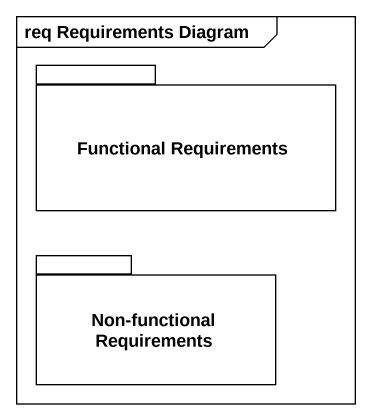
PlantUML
@startuml
mainframe req Requirements Diagram
package "Functional Requirements" as Functional_Requirements {
}
package "Non-functional Requirements" as Non_functional_Requirements {
}
@enduml
